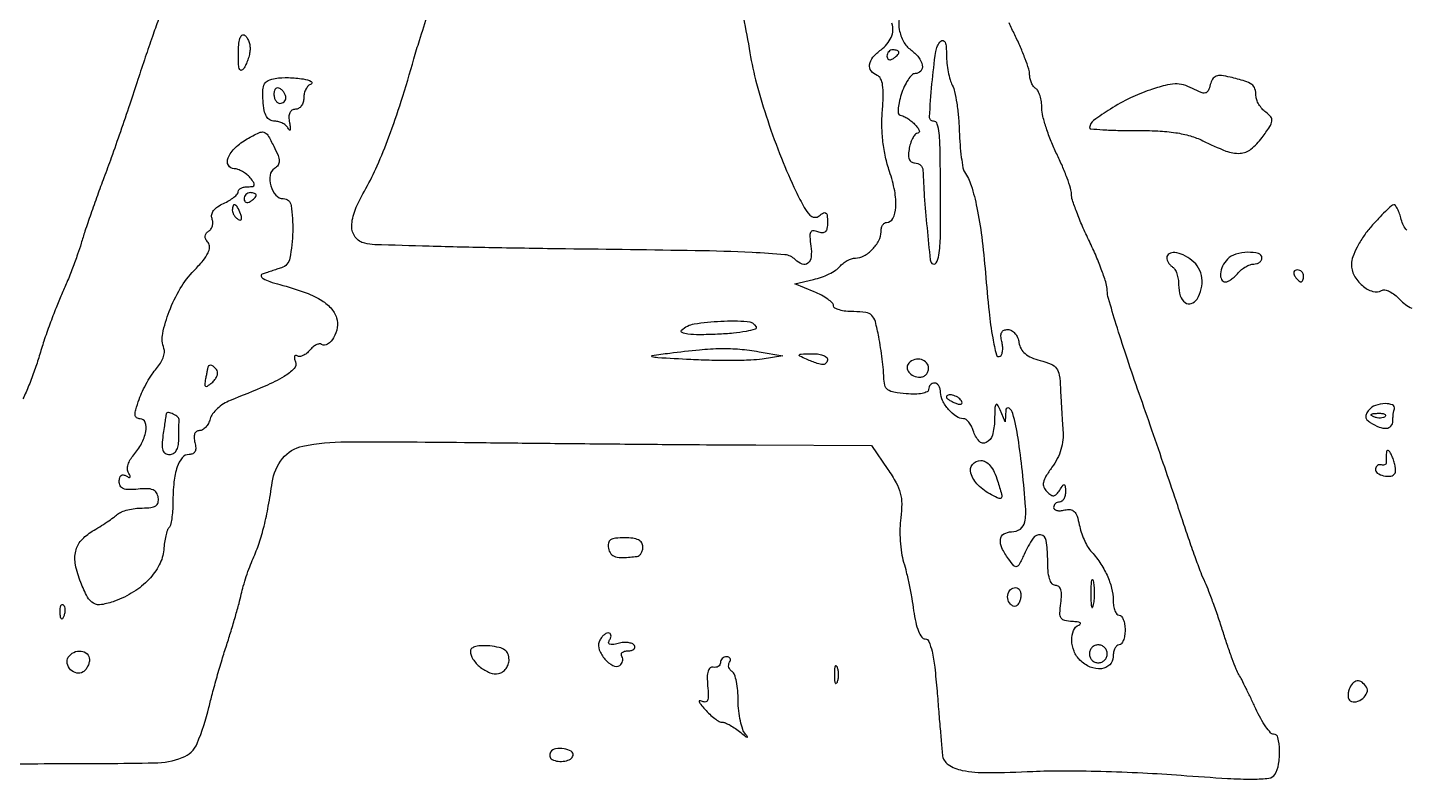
# Model space of a CAD drawing. Extents: x 0 to 5034, y 0 to 2560.
# Drawn here: x 4024.6 to 4256.1, y 1353.4 to 1479.7 of the extents above; entities that cross this region are included whole.
import ezdxf

# ---------------------------------------------------------------- set-up
doc = ezdxf.new("R2010")
doc.units = 0

msp = doc.modelspace()

# ---------------------------------------------------------------- linework, layer by layer
for points in [[(4144.872749, 1481.412616, -0.009346), (4145.960384, 1475.5, 0.025492), (4147.086404, 1470.323758, 0.013979), (4148.961767, 1464.110293, 0.013775), (4151.260456, 1457.786184, 0.018779), (4153.699106, 1452.232182, 0.010946), (4155.091159, 1449.513183, 0.066455), (4156.018189, 1448.235802, 0.181802), (4156.811657, 1447.851906, 0.198463), (4157.626068, 1448.104627, -0.042372), (4158.332477, 1448.596282, -0.307594), (4158.723797, 1448.567476, -0.205959), (4158.950148, 1448.147432, -0.022009), (4159, 1447.015456, -0.038532), (4158.919868, 1445.977196, -0.159625), (4158.638368, 1445.42389, -0.215791), (4158.144434, 1445.238805, -0.075107), (4157.384608, 1445.405906, 0.081143), (4156.58957, 1445.570777, 0.297737), (4156.168626, 1445.320613, 0.134478), (4156.031962, 1444.604102, 0.016714), (4156.211415, 1443.012895, -0.059846), (4156.259113, 1441.191276, -0.19413), (4155.714771, 1440.137629, -0.278005), (4154.764432, 1439.976325, -0.102787), (4153.581073, 1440.75, 0.174448), (4151.859949, 1441.557062, 0.011643), (4146.337027, 1441.943, 0.007697), (4136.785398, 1442.240021, 0.000858), (4115, 1442.544543, -0.001557), (4102.765676, 1442.732674, -0.002338), (4092.092188, 1442.979982, -0.000941), (4082.943034, 1443.252021, -0.052464), (4081.25, 1443.484461, -0.171667), (4079.661307, 1444.528256, -0.168961), (4079.069421, 1446.346406, -0.093734), (4079.639569, 1449.061846, -0.031395), (4081.435015, 1452.71646, 0.026815), (4083.34088, 1456.507759, 0.014222), (4085.310096, 1461.384977, 0.011995), (4087.360411, 1467.345355, 0.007233), (4089.517725, 1474.5, -0.007207), (4090.444563, 1477.574403, -0.002308), (4091.908429, 1482.115625, -0.002302)], [(4021.082705, 1355.997347, -0.002607), (4029.492219, 1356.043464, 0.003838), (4045.912094, 1356.173947, 0.084827), (4050.596896, 1357.050043, 0.207894), (4053.101243, 1359.449787, 0.041063), (4055.070666, 1365.5, -0.007183), (4055.653048, 1367.809853, -0.003843), (4056.43527, 1370.646875, -0.003825), (4057.278178, 1373.530643, -0.005966), (4058.052752, 1376, 0.004695), (4058.788766, 1378.325709, 0.004133), (4059.513792, 1380.765625, 0.004155), (4060.1313, 1382.977324, 0.012492), (4060.502271, 1384.5, -0.016863), (4060.847558, 1385.865258, -0.009465), (4061.353902, 1387.5, -0.009436), (4061.928407, 1389.133615, -0.015183), (4062.485926, 1390.5, 0.023647), (4063.499729, 1393.110074, 0.019473), (4064.337669, 1395.978065, 0.016776), (4065.051725, 1399.299378, 0.009954), (4065.690228, 1403.298819, -0.136191), (4067.43871, 1407.331441, -0.175238), (4070.870883, 1409.407534, -0.049038), (4078.129916, 1410.12896, -0.003182), (4099.337815, 1410.016459, 0.000398), (4111.543309, 1409.883738, 0.000301), (4124.941271, 1409.756773, 0.000304), (4137.522228, 1409.652777, 0.000707), (4146.951619, 1409.593911), (4166.403239, 1409.5), (4169.136569, 1405.5, -0.023435), (4170.52852, 1403.242814, -0.060987), (4171.242176, 1401.476123, -0.066598), (4171.474923, 1399.683104, -0.032393), (4171.316154, 1397.374968, 0.02938), (4171.179515, 1395.54919, 0.020106), (4171.229937, 1393.470267, 0.020315), (4171.44154, 1391.46399, 0.038175), (4171.800248, 1389.874968, -0.016194), (4172.243915, 1388.246246, -0.007415), (4172.721877, 1386.096084, -0.007334), (4173.158698, 1383.815365, -0.010044), (4173.480317, 1381.75, 0.021263), (4173.829134, 1379.798899, 0.041761), (4174.299181, 1378.294848, 0.055579), (4174.83982, 1377.299118, 0.245335), (4175.412741, 1377, -0.306415), (4176.047437, 1376.570736, -0.039275), (4176.564227, 1374.917448, -0.027497), (4177.016254, 1372.275725, -0.008455), (4177.410334, 1368.25, 0.000344), (4177.695195, 1364.756386, 0.000423), (4177.966079, 1361.495942, 0.000349), (4178.197991, 1358.755877, 0.003077), (4178.308866, 1357.544697, 0.221728), (4179.291884, 1355.881622, 0.105029), (4181.64665, 1354.910185, 0.047604), (4185.930442, 1354.537232, 0.009858), (4193.5, 1354.749305, -0.013035), (4198.376262, 1354.854921, -0.005452), (4204.948146, 1354.75425, -0.00539), (4211.981691, 1354.493882, -0.006965), (4218.429858, 1354.095456, 0.003422), (4226.217007, 1353.558879, 0.01766), (4230.535088, 1353.443827, 0.027166), (4233.175894, 1353.610408, 0.2257), (4234.164546, 1354.232, 0.102412), (4234.805979, 1355.928658, 0.046756), (4234.957933, 1358.303777, 0.046976), (4234.696357, 1360.412084, 0.351902), (4233.964463, 1361, -0.217486), (4233.453072, 1361.233484, -0.025384), (4232.659758, 1362.248437, -0.026755), (4231.800164, 1363.622005, -0.018792), (4230.977073, 1365.25, 0.003544), (4230.164331, 1366.98711, 0.003671), (4229.336383, 1368.692188, 0.003541), (4228.598415, 1370.157775, 0.015807), (4228.132644, 1371, -0.038526), (4227.686684, 1371.900662, -0.006669), (4226.999697, 1373.675, -0.007218), (4226.24968, 1375.784321, -0.006404), (4225.529208, 1378, 0.006209), (4224.773977, 1380.325656, 0.005254), (4223.919311, 1382.765625, 0.005302), (4223.093235, 1384.97343, 0.014741), (4222.451192, 1386.5, -0.015808), (4221.767709, 1388.134856, -0.004048), (4220.767715, 1390.821875, -0.004119), (4219.676036, 1393.908594, -0.004172), (4218.640041, 1397, 0.002775), (4217.361297, 1400.851448, 0.00089), (4215.420668, 1406.55625, 0.000888), (4213.237976, 1412.898563, 0.000993), (4211.112469, 1419, -0.004057), (4209.164025, 1424.705465, -0.005636), (4207.51795, 1429.849506, -0.003584), (4206.217481, 1434.187515, -0.069391), (4206.014447, 1435.572787, 0.073107), (4205.834777, 1436.738501, 0.012704), (4205.122994, 1438.855928, 0.013567), (4204.149587, 1441.315652, 0.011785), (4203, 1443.838717, -0.009958), (4201.850651, 1446.337029, -0.012118), (4200.878564, 1448.722007, -0.010717), (4200.157038, 1450.752935, -0.078827), (4199.990857, 1451.76593, 0.073344), (4199.84293, 1452.733575, 0.013317), (4199.261897, 1454.459367, 0.014085), (4198.464413, 1456.458576, 0.012359), (4197.522129, 1458.5, -0.018437), (4196.57835, 1460.611735, -0.017555), (4195.775861, 1462.821726, -0.017812), (4195.205695, 1464.82271, -0.05765), (4195.031272, 1466.190983, 0.03396), (4194.945583, 1467.266378, 0.038696), (4194.715436, 1468.273037, 0.042249), (4194.387195, 1469.079441, 0.137408), (4194, 1469.5, -0.098716), (4193.614528, 1469.85937, -0.050941), (4193.284564, 1470.433213, -0.047845), (4193.054817, 1471.116346, -0.052629), (4192.968728, 1471.809017, 0.071967), (4192.813533, 1472.757557, 0.012629), (4192.224139, 1474.472024, 0.013464), (4191.421794, 1476.461733, 0.011733), (4190.477871, 1478.5, -0.012061), (4189.535571, 1480.538267, -0.013863)], [(4046.60496, 1481.10001, 0.002929), (4045.569733, 1478.219452, 0.003756), (4044.380164, 1474.764996, 0.002942), (4043.139817, 1471, -0.003035), (4041.77221, 1466.851305, -0.002182), (4040.196655, 1462.234375, -0.002203), (4038.658787, 1457.853951, -0.004758), (4037.428581, 1454.5, 0.003601), (4036.330194, 1451.526729, 0.003086), (4035.215768, 1448.38125, 0.003109), (4034.238749, 1445.511117, 0.008894), (4033.607594, 1443.5, -0.012897), (4033.006071, 1441.635673, -0.006447), (4032.154398, 1439.308218, -0.006395), (4031.210347, 1436.920206, -0.00938), (4030.314192, 1434.847125, 0.012589), (4029.385749, 1432.660932, 0.006643), (4028.338375, 1429.904628, 0.006605), (4027.340461, 1427.053153, 0.010131), (4026.559136, 1424.555426, -0.014304), (4025.788273, 1422.161435, -0.011473), (4024.82678, 1419.630568, -0.01164), (4023.828964, 1417.330318, -0.028752)], [(4171.064306, 1481.21512, 0.090701), (4171.07309, 1479.38352, 0.077407), (4171.77812, 1477.391753, 0.113371), (4173, 1476, -0.068291), (4174.317657, 1474.745387, -0.122981), (4174.934262, 1473.396636, -0.227377), (4174.672838, 1472.425983, -0.218522), (4173.74469, 1472, 0.200177), (4173.187858, 1471.767764, 0.047306), (4172.53633, 1470.971875, 0.041438), (4171.905307, 1469.840092, 0.030623), (4171.393898, 1468.5, 0.021061), (4171.023681, 1467.115116, 0.042435), (4170.872462, 1465.995766, 0.062563), (4170.929806, 1465.23768, 0.356646), (4171.220637, 1465, -0.107798), (4171.675634, 1464.900752, -0.031244), (4172.31258, 1464.559375, -0.029843), (4173.000844, 1464.074087, -0.027906), (4173.642857, 1463.5, -0.030199), (4174.154049, 1462.923025, -0.079177), (4174.421745, 1462.440625, -0.200587), (4174.407446, 1462.138735, -0.289599), (4174.188006, 1462, 0.207467), (4173.78775, 1461.826451, 0.058098), (4173.373257, 1461.265625, 0.048174), (4173.00821, 1460.457176, 0.034758), (4172.755249, 1459.5, 0.034745), (4172.622182, 1458.391041, 0.097718), (4172.734464, 1457.621346, 0.160129), (4173.082006, 1457.170978, 0.150112), (4173.638672, 1457, -0.09), (4174.161614, 1456.905102, -0.09244), (4174.612391, 1456.632812, -0.096145), (4174.921768, 1456.226988, -0.10696), (4175.041809, 1455.75, 0.010071), (4175.275299, 1451.396044, 0.005639), (4175.725466, 1446.112341, 0.001411), (4176.260877, 1440.726867, 0.172554), (4176.551672, 1440.114995, 0.480687), (4177.25203, 1440.192883, 0.106896), (4177.733307, 1441.50767, 0.030455), (4177.977644, 1444.673526, 0.00542), (4178.009105, 1450.615289, 0.001625), (4177.937098, 1458.802026, 0.01924), (4177.776656, 1461.975041, 0.056547), (4177.457575, 1463.533349, 0.324703), (4176.814755, 1464, -0.431413), (4176.142344, 1464.712847, -0.008492), (4176.561132, 1470.260354, -0.011693), (4177.193214, 1475.698249, -0.161615), (4178.060162, 1477.45, -0.267069), (4178.439635, 1477.55454, -0.237343), (4178.750778, 1477.282089, -0.075975), (4178.945227, 1476.465889, -0.020557), (4179, 1475.134259, 0.025962), (4179.071945, 1473.749599, 0.021545), (4179.287964, 1472.289762, 0.022081), (4179.603387, 1470.967355, 0.053324), (4179.980304, 1470.036802, -0.070033), (4180.372219, 1468.968324, -0.015061), (4180.729254, 1467.023969, -0.015447), (4181.007539, 1464.727476, -0.014196), (4181.153322, 1462.352543, 0.010338), (4181.277471, 1460.038166, 0.013429), (4181.491848, 1457.925435, 0.0111), (4181.755177, 1456.185203, 0.108167), (4182.035131, 1455.5, -0.076023), (4183.154949, 1453.19133, -0.024092), (4184.110871, 1449.473812, -0.01996), (4184.915705, 1444.5982, -0.010556), (4185.54341, 1438.5, 0.005594), (4186.151869, 1431.951327, 0.017673), (4186.763147, 1427.587621, 0.020016), (4187.379352, 1424.759675, 0.504762), (4188.010624, 1424.506566, 0.168391), (4188.281152, 1424.838672, 0.059717), (4188.423207, 1425.443668, 0.050949), (4188.430405, 1426.199471, 0.040896), (4188.289489, 1427.000996, -0.047916), (4188.144964, 1427.896447, -0.135264), (4188.272602, 1428.511445, -0.178779), (4188.66466, 1428.871912, -0.097715), (4189.313818, 1429, -0.132557), (4189.928819, 1428.834038, -0.084699), (4190.500311, 1428.356425, -0.074374), (4190.942556, 1427.646589, -0.066063), (4191.180449, 1426.809107, 0.089218), (4191.525309, 1425.778131, 0.091866), (4192.205396, 1424.943944, 0.074666), (4193.266313, 1424.286846, 0.038324), (4194.75, 1423.780515, -0.034264), (4196.565528, 1423.177327, -0.136289), (4197.484144, 1422.464125, -0.124471), (4197.948273, 1421.341536, -0.026538), (4198.142405, 1419.221408, 0.003152), (4198.216936, 1417.54961, 0.001975), (4198.324203, 1415.594364, 0.001982), (4198.445076, 1413.669666, 0.003615), (4198.561319, 1412.099832, -0.045327), (4198.545703, 1410.447336, -0.046362), (4198.23161, 1408.837598, -0.045783), (4197.621194, 1407.295266, -0.042094), (4196.725779, 1405.842967, 0.020507), (4195.700265, 1404.329831, 0.086063), (4195.291349, 1403.314653, 0.145829), (4195.354487, 1402.51097, 0.104726), (4195.848506, 1401.751494, 0.0454), (4196.516831, 1401.194645, 0.182312), (4197.024216, 1401.068725, 0.180172), (4197.492208, 1401.308763, 0.044174), (4198.026328, 1402.008359, -0.011499), (4198.570626, 1402.826986, -0.316019), (4198.800714, 1402.910676, -0.323507), (4198.953209, 1402.722757, -0.0118), (4198.984687, 1401.75, -0.055234), (4198.916433, 1401.080555, -0.075283), (4198.701752, 1400.514062, -0.095191), (4198.380315, 1400.134243, -0.17131), (4198, 1400, 0.089443), (4197.618207, 1399.931152, 0.095162), (4197.29375, 1399.733751, 0.099841), (4197.076675, 1399.439407, 0.10954), (4197, 1399.09362, 0.228494), (4197.147628, 1398.78744, 0.112961), (4197.546095, 1398.596295, 0.075427), (4198.146884, 1398.55312, 0.044267), (4198.859046, 1398.673391, -0.089964), (4199.785761, 1398.744267, -0.173405), (4200.448634, 1398.426913, -0.116142), (4200.929802, 1397.641478, -0.030259), (4201.309939, 1396.200307, 0.0287), (4201.631927, 1394.963982, 0.024092), (4202.109543, 1393.696393, 0.024778), (4202.660379, 1392.579162, 0.05936), (4203.200893, 1391.831867, -0.038436), (4204.763676, 1389.850897, -0.040691), (4205.97162, 1387.690179, -0.043458), (4206.743068, 1385.520135, -0.063762), (4207, 1383.513569, 0.037919), (4207.073104, 1382.551005, 0.056821), (4207.29375, 1381.738361, 0.074638), (4207.617031, 1381.183616, 0.227337), (4208, 1381, -0.226478), (4208.382936, 1380.817169, -0.074992), (4208.70625, 1380.265625, -0.057076), (4208.926884, 1379.457356, -0.038131), (4209, 1378.5, -0.038131), (4208.926884, 1377.542644, -0.057076), (4208.70625, 1376.734375, -0.074992), (4208.382936, 1376.182831, -0.226478), (4208, 1376, 0.191087), (4207.618118, 1375.848523, 0.088204), (4207.29375, 1375.4125, 0.068025), (4207.073693, 1374.765418, 0.048028), (4207, 1374, -0.202159), (4206.435516, 1372.66092, -0.169266), (4205.028358, 1372.002648, -0.124678), (4203.146548, 1372.279109, -0.098177), (4201.428571, 1373.428571, -0.10116), (4200.433187, 1374.935445, -0.088208), (4200.045657, 1376.788391, -0.103378), (4200.335871, 1378.422043, -0.204124), (4201.25, 1379.337719, 0.154924), (4201.486933, 1379.53364, 0.440795), (4201.438535, 1379.717133, 0.092549), (4200.975469, 1379.859357, 0.02001), (4200.136501, 1379.921053, -0.046831), (4198.872125, 1380.082478, -0.200599), (4198.26509, 1380.512666, -0.152746), (4198.051283, 1381.332262, -0.024445), (4198.213308, 1383, 0.02709), (4198.33738, 1384.351274, 0.081358), (4198.22226, 1385.267697, 0.14566), (4197.877821, 1385.797332, 0.178073), (4197.326807, 1386, -0.23044), (4196.740933, 1386.28516, -0.094335), (4196.324229, 1387.091987, -0.053776), (4196.074196, 1388.456897, -0.018435), (4196, 1390.468615, 0.039798), (4195.756281, 1393.525729, 0.316884), (4194.820995, 1394.484776, 0.302615), (4193.557178, 1393.945199, 0.03803), (4192.047533, 1391.204979, -0.010615), (4191.233664, 1389.514776, -0.208496), (4190.798182, 1389.155572, -0.292898), (4190.327757, 1389.296594, -0.019581), (4189.412083, 1390.45112, -0.047534), (4188.318084, 1392.291283, -0.138845), (4188.077115, 1393.734394, -0.23176), (4188.655304, 1394.644539, -0.138212), (4189.916667, 1395, 0.152588), (4191.407514, 1395.465816, 0.199134), (4192.173379, 1396.655451, 0.064431), (4192.300452, 1399.185627, 0.006641), (4191.751565, 1405.148947, 0.012145), (4191.027751, 1410.713226, 0.026705), (4190.146084, 1414.910617, 0.193601), (4189.505211, 1415.766169, 0.562473), (4188.993101, 1415.5), (4188.859429, 1413.5), (4188, 1415.5, 0.034928), (4187.555901, 1416.362095, 0.581805), (4187.297752, 1416.354714, 0.111763), (4187.132062, 1415.745963, 0.0061), (4187.070285, 1413.75, -0.062919), (4186.705653, 1411.242647, -0.214442), (4185.676976, 1410.002777, -0.341556), (4184.476189, 1410.249344, -0.101011), (4183.5, 1412, 0.042743), (4183.18295, 1412.765283, 0.052113), (4182.756753, 1413.4125, 0.060826), (4182.291715, 1413.857009, 0.161721), (4181.861184, 1414, -0.154105), (4180.659665, 1414.379329, -0.060606), (4179.354549, 1415.553596, -0.059765), (4178.336215, 1417.049553, -0.120144), (4178, 1418.428571, 0.061768), (4177.925485, 1419.02945, 0.080164), (4177.70625, 1419.538393, 0.09778), (4177.381386, 1419.879052, 0.154765), (4177, 1420, 0.10519), (4176.618445, 1419.91883, 0.099191), (4176.29375, 1419.688518, 0.096383), (4176.076118, 1419.344407, 0.093209), (4176, 1418.939635, -0.287917), (4175.747962, 1418.538225, -0.063099), (4174.939045, 1418.267078, -0.045629), (4173.740147, 1418.139273, -0.024401), (4172.25, 1418.189635, -0.021215), (4170.177578, 1418.450046, -0.118134), (4169.153742, 1418.886062, -0.172279), (4168.639269, 1419.651449, -0.058501), (4168.457847, 1421, 0.019546), (4168.387831, 1422.250177, 0.007117), (4168.194326, 1424.014062, 0.007044), (4167.92771, 1425.939578, 0.008353), (4167.619949, 1427.75, 0.017213), (4167.047028, 1430.317897, 0.132385), (4166.442712, 1431.380305, 0.167323), (4165.451137, 1431.870108, 0.031819), (4163.412102, 1432, -0.027653), (4162.104711, 1432.072363, -0.04346), (4161.002305, 1432.292908, -0.053806), (4160.228173, 1432.612771, -0.274462), (4160, 1432.997132, 0.203718), (4159.80049, 1433.466482, 0.035458), (4159.045313, 1434.097464, 0.033531), (4157.994614, 1434.753448, 0.024452), (4156.75, 1435.342716), (4153.5, 1436.691168), (4156.680902, 1437.409863, 0.030843), (4157.986076, 1437.790654, 0.028075), (4159.27743, 1438.339184, 0.02918), (4160.375876, 1438.962516, 0.07604), (4161.053347, 1439.564279, -0.052478), (4161.616282, 1440.113658, -0.04261), (4162.320513, 1440.578257, -0.0442), (4163.052297, 1440.896026, -0.080505), (4163.693873, 1441, 0.128109), (4165.130093, 1441.374125, 0.072566), (4166.565305, 1442.47549, 0.072084), (4167.635766, 1443.951514, 0.121478), (4168, 1445.428571, -0.057421), (4168.069253, 1446.029613, -0.076695), (4168.273955, 1446.538393, -0.09564), (4168.576849, 1446.879376, -0.164917), (4168.932612, 1447, 0.288353), (4169.998988, 1447.670757, 0.098034), (4170.476842, 1449.523589, 0.061939), (4170.291605, 1452.294205, 0.034218), (4169.42179, 1455.578615, -0.028152), (4168.754648, 1457.979741, -0.024709), (4168.326266, 1460.547424, -0.024363), (4168.148837, 1463.184144, -0.025309), (4168.232662, 1465.792057, 0.013597), (4168.376084, 1468.371399, 0.044611), (4168.272475, 1470.073182, 0.075855), (4167.937055, 1471.152181, 0.190137), (4167.339968, 1471.699784, -0.140516), (4166.344812, 1472.449439, -0.202262), (4166.078761, 1473.505289, -0.138991), (4166.648736, 1474.752985, -0.060461), (4168, 1476, 0.131859), (4169.706486, 1478.092786, 0.187668), (4169.827135, 1480.463709, 0.16922)], [(4256.368366, 1445.670696, -0.079112), (4255.796178, 1446.464288, -0.055279), (4255.410644, 1447.5, 0.023066), (4255.123621, 1448.454763, 0.034614), (4254.779033, 1449.253371, 0.037448), (4254.42851, 1449.82328, 0.25786), (4254.141592, 1449.958284, 0.169843), (4253.761208, 1449.796831, 0.008184), (4252.742307, 1448.839514, 0.012583), (4251.559709, 1447.632108, 0.008667), (4250.279028, 1446.208284, 0.029576), (4249.044183, 1444.604169, 0.028827), (4247.99569, 1442.852157, 0.030093), (4247.258765, 1441.208485, 0.087658), (4247.029028, 1439.990547, 0.127974), (4247.499556, 1438.092452, 0.089795), (4248.884951, 1436.367538, 0.10176), (4250.624779, 1435.38933, 0.219147), (4252.117267, 1435.572475, -0.194393), (4252.657684, 1435.665006, -0.062234), (4253.441043, 1435.389025, -0.051377), (4254.321266, 1434.830155, -0.03812), (4255.169053, 1434.048918, 0.097634), (4257.198732, 1432.581074, 0.148109)]]:
    msp.add_lwpolyline(points, format="xyb")
for points in [[(4061.984687, 1476.190983, -0.045482), (4061.908819, 1475.434499, -0.02712), (4061.689119, 1474.556101, -0.026997), (4061.372512, 1473.697541, -0.041639), (4061, 1473, -0.115435), (4060.557873, 1472.573671, -0.454106), (4060.242073, 1472.676633, -0.089658), (4060.06075, 1473.471563, -0.010352), (4060.015313, 1475.309017, -0.021008), (4060.073097, 1476.829331, -0.054884), (4060.278955, 1477.901713, -0.11662), (4060.600799, 1478.449123, -0.353927), (4061, 1478.5, -0.101161), (4061.382022, 1478.140373, -0.052761), (4061.701752, 1477.566787, -0.049393), (4061.916365, 1476.883651, -0.053738)], [(4169, 1474.940983, 0.108972), (4169.078288, 1474.586039, 0.182303), (4169.29375, 1474.3746, 0.161196), (4169.6179, 1474.343488, 0.082592), (4170, 1474.5, 0.029505), (4170.382774, 1474.768994, 0.035638), (4170.70625, 1475.066025, 0.038439), (4170.934461, 1475.34829, 0.151918), (4171, 1475.559017, 0.210953), (4170.92554, 1475.727648, 0.081139), (4170.70625, 1475.870461, 0.061769), (4170.382849, 1475.967655, 0.042167), (4170, 1476, 0.105053), (4169.618444, 1475.918938, 0.099167), (4169.29375, 1475.688914, 0.09642), (4169.076123, 1475.345238, 0.093332)], [(4072.25, 1470.251189, 0.120987), (4071.771867, 1469.949149, 0.068855), (4071.367188, 1469.393058, 0.06229), (4071.093193, 1468.680678, 0.060764), (4071, 1467.916667, -0.071711), (4070.894407, 1467.184216, -0.086886), (4070.586876, 1466.563021, -0.100381), (4070.12993, 1466.147731, -0.135211), (4069.59362, 1466, 0.134984), (4069.024786, 1465.843583, 0.156254), (4068.653944, 1465.424247, 0.106399), (4068.510319, 1464.723289, 0.043416), (4068.604708, 1463.75, -0.012417), (4068.733546, 1462.944593, -0.077386), (4068.724934, 1462.528125, -0.603897), (4068.611477, 1462.491895, -0.087584), (4068.427755, 1462.75, 0.097019), (4068.073669, 1463.228245, 0.060936), (4067.504962, 1463.632812, 0.05802), (4066.820087, 1463.90691, 0.066292), (4066.121054, 1464, -0.129391), (4065.322131, 1464.210267, -0.135902), (4064.747719, 1464.784052, -0.084879), (4064.376083, 1465.813503, -0.027469), (4064.177978, 1467.426988, -0.023688), (4064.141047, 1469.284607, -0.117985), (4064.409687, 1470.284891, -0.169513), (4065.045789, 1470.863039, -0.063271), (4066.223592, 1471.19599, -0.044654), (4068.443318, 1471.329061, -0.031545), (4070.932141, 1471.098334, -0.073458), (4072.27704, 1470.679117, -0.673244)], [(4223.327779, 1470.145427, -0.045838), (4222.954054, 1469.113246, -0.23535), (4222.49063, 1468.746468, -0.154688), (4221.779093, 1468.817662, -0.01798), (4220.314414, 1469.511905, 0.050617), (4218.800459, 1470.112092, 0.078495), (4217.407752, 1470.279477, 0.056564), (4215.727337, 1470.025397, 0.015407), (4213.153456, 1469.246421, 0.032747), (4209.895812, 1467.906717, 0.025517), (4206.547469, 1466.048449, 0.019917), (4203.726064, 1464.12851, 0.21146), (4203.055329, 1462.947959, 0.418609), (4203.23837, 1462.727531, 0.005005), (4205.292815, 1462.573367, 0.011225), (4207.782151, 1462.467658, 0.006676), (4210.75, 1462.447959, -0.013483), (4214.513505, 1462.37174, -0.025897), (4217.516148, 1462.073513, -0.03199), (4219.973706, 1461.537519, -0.045935), (4222.049524, 1460.73119, 0.021755), (4225.953762, 1458.993276, 0.106947), (4228.320308, 1458.605987, 0.157272), (4230.154693, 1459.302444, 0.064919), (4232.018384, 1461.238736, 0.012411), (4233.320473, 1463.094545, 0.110794), (4233.675184, 1464.019172, 0.211007), (4233.478589, 1464.728722, 0.06339), (4232.645844, 1465.517015, -0.055422), (4232.01616, 1466.094406, -0.046054), (4231.483467, 1466.831308, -0.047998), (4231.119701, 1467.608118, -0.085716), (4231, 1468.301226, 0.079139), (4230.815852, 1469.457386, 0.159799), (4230.276274, 1470.19307, 0.084388), (4229.144469, 1470.743545, 0.012339), (4226.666822, 1471.40167, 0.028161), (4225.179372, 1471.670259, 0.121134), (4224.292749, 1471.564471, 0.170072), (4223.721811, 1471.086723, 0.070449)], [(4066, 1468.559017, 0.062283), (4066.074545, 1467.962904, 0.080552), (4066.29375, 1467.457961, 0.097988), (4066.618621, 1467.120018, 0.153634), (4067, 1467, 0.092995), (4067.381732, 1467.071618, 0.096318), (4067.70625, 1467.276414, 0.099231), (4067.923444, 1467.581949, 0.105429), (4068, 1467.940983, 0.089642), (4067.926698, 1468.346558, 0.053229), (4067.70625, 1468.7871, 0.051032), (4067.382515, 1469.193797, 0.06081), (4067, 1469.5, 0.139169), (4066.620352, 1469.607943, 0.191142), (4066.29375, 1469.478525, 0.138808), (4066.073267, 1469.110654, 0.066118)], [(4066.103304, 1456.063845, 0.220236), (4065.348345, 1454.92071, 0.108313), (4065.465228, 1453.143258, 0.107951), (4066.315746, 1451.57343, 0.218168), (4067.567388, 1451, -0.37436), (4068.899278, 1449.840254, -0.041336), (4069.141511, 1445.46708, -0.039822), (4068.659055, 1440.970783, -0.274672), (4067.25, 1439.372681, 0.001973), (4066.470797, 1439.117911, 0.001287), (4065.573437, 1438.818017, 0.001294), (4064.699868, 1438.52105, 0.002474), (4064, 1438.277234, 0.420558), (4063.852194, 1437.958671, 0.17287), (4064.194654, 1437.555491, 0.049552), (4065.295294, 1437.056998, 0.016117), (4067.005691, 1436.539102, -0.018192), (4071.05569, 1435.29442, -0.049185), (4073.782686, 1434.034383, -0.072515), (4075.536333, 1432.628112, -0.11115), (4076.514894, 1430.953074, -0.118841), (4076.630149, 1429.326946, -0.087292), (4076.025222, 1427.616613, -0.114731), (4075.022066, 1426.523612, -0.296602), (4074, 1426.5, 0.18337), (4073.613943, 1426.574592, 0.07308), (4073.093478, 1426.403416, 0.059196), (4072.526441, 1426.030368, 0.044508), (4072, 1425.5, -0.050489), (4071.465928, 1424.974636, -0.064316), (4070.876603, 1424.615075, -0.078234), (4070.324207, 1424.466218, -0.16668), (4069.898148, 1424.562948, 0.155264), (4069.619797, 1424.632692, 0.31423), (4069.451245, 1424.498748, 0.128984), (4069.438928, 1424.134943, 0.03594), (4069.605835, 1423.584795, -0.29107), (4069.369586, 1422.419823, -0.067145), (4067.724645, 1421.116239, -0.033116), (4064.501273, 1419.479511, -0.006959), (4058.650081, 1417.076271, 0.048246), (4057.521515, 1416.499842, 0.04393), (4056.485542, 1415.701707, 0.046689), (4055.686251, 1414.814364, 0.096334), (4055.28345, 1413.975913, -0.057496), (4054.989826, 1413.220325, -0.063866), (4054.539658, 1412.580424, -0.072877), (4054.008662, 1412.146909, -0.135617), (4053.476988, 1412, 0.146579), (4052.986469, 1411.853043, 0.156904), (4052.673325, 1411.463706, 0.107536), (4052.576709, 1410.832294, 0.04838), (4052.710251, 1410, -0.047841), (4052.853378, 1409.114052, -0.130473), (4052.731389, 1408.496165, -0.176434), (4052.35305, 1408.131407, -0.104844), (4051.733263, 1408, 0.226158), (4050.593882, 1407.456859, 0.089382), (4049.735973, 1405.897011, 0.05629), (4049.192601, 1403.373537, 0.023959), (4049.013655, 1399.916667, -0.016586), (4048.961142, 1398.497267, -0.021153), (4048.814214, 1397.19614, -0.019662), (4048.606558, 1396.139585, -0.138886), (4048.353882, 1395.687215, 0.117401), (4048.088612, 1395.256162, 0.020669), (4047.827075, 1394.334871, 0.021399), (4047.607065, 1393.206, 0.017798), (4047.46781, 1391.990805, -0.100856), (4046.736645, 1389.443651, -0.070413), (4044.992034, 1387.005896, -0.062843), (4042.412257, 1384.904666, -0.052151), (4039.227514, 1383.351337, -0.043109), (4037.040715, 1382.761582, -0.172139), (4035.69223, 1382.984294, -0.145925), (4034.654599, 1384.040823, -0.028271), (4033.52664, 1386.5, -0.043809), (4032.654876, 1389.465062, -0.105391), (4032.681323, 1391.741765, -0.126296), (4033.608045, 1393.55318, -0.078278), (4035.460725, 1395.083551, 0.007425), (4036.712895, 1395.849585, 0.007079), (4037.962002, 1396.664455, 0.007043), (4039.044889, 1397.415322, 0.024911), (4039.707794, 1397.940703, -0.086136), (4040.37531, 1398.348257, -0.031771), (4041.428454, 1398.688832, -0.030352), (4042.649887, 1398.921923, -0.031981), (4043.86931, 1399, 0.028377), (4045.312318, 1399.081963, 0.116072), (4046.132489, 1399.37633, 0.187742), (4046.52107, 1399.916128, 0.100037), (4046.565606, 1400.75, 0.105283), (4046.263393, 1401.563124, 0.153584), (4045.683173, 1402.052202, 0.097672), (4044.711778, 1402.249979, 0.027237), (4043.15409, 1402.174634, -0.024632), (4041.60538, 1402.091636, -0.099748), (4040.68269, 1402.273447, -0.17616), (4040.18428, 1402.730491, -0.12056), (4040, 1403.48365, -0.062577), (4040.077606, 1404.101303, -0.16331), (4040.317454, 1404.472432, -0.206652), (4040.688487, 1404.573411, -0.103297), (4041.154508, 1404.404508, 0.028948), (4041.624138, 1404.150569, 0.346796), (4041.811802, 1404.194474, 0.29024), (4041.834747, 1404.405352, 0.024254), (4041.556547, 1404.908505, -0.139632), (4041.386229, 1405.509614, -0.070449), (4041.498668, 1406.295923, -0.060922), (4041.861265, 1407.143152, -0.052417), (4042.43308, 1407.926055, 0.063426), (4043.751534, 1409.816973, 0.076051), (4044.454705, 1411.867272, 0.121727), (4044.357396, 1413.393248, 0.327192), (4043.529447, 1414, -0.146897), (4042.927755, 1414.180671, -0.236306), (4042.665739, 1414.634826, -0.087927), (4042.769632, 1415.524765, -0.013017), (4043.336864, 1417.25, -0.024503), (4043.911815, 1418.638123, -0.017836), (4044.679596, 1420.122499, -0.018096), (4045.511087, 1421.481129, -0.037304), (4046.274528, 1422.464889, 0.04624), (4046.913795, 1423.319701, 0.048991), (4047.370857, 1424.26155, 0.054334), (4047.592627, 1425.147273, 0.126465), (4047.51482, 1425.821977, -0.142743), (4047.307384, 1428.320403, -0.04193), (4048.398816, 1432.05204, -0.041619), (4050.261226, 1435.892377, -0.059095), (4052.564266, 1438.904423, 0.017886), (4054.095863, 1440.598496, 0.058659), (4054.924083, 1441.856802, 0.105124), (4055.177277, 1442.82629, 0.186804), (4054.918635, 1443.598039, -0.054795), (4054.530429, 1444.186395, -0.132383), (4054.422402, 1444.691917, -0.156181), (4054.588296, 1445.129244, -0.086413), (4055.019615, 1445.512123, 0.107555), (4055.404615, 1445.88385, 0.081854), (4055.647197, 1446.419409, 0.077461), (4055.713376, 1447.033537, 0.079955), (4055.587885, 1447.631571, -0.148213), (4055.539701, 1448.298493, -0.106503), (4055.855948, 1448.980185, -0.079554), (4056.5305, 1449.628351, -0.044818), (4057.519712, 1450.190935, 0.026139), (4058.469422, 1450.685113, 0.034782), (4059.271415, 1451.235663, 0.037302), (4059.843993, 1451.764492, 0.189866), (4060, 1452.160515, -0.185747), (4060.123316, 1452.481009, -0.089915), (4060.476593, 1452.753401, -0.069757), (4061.001589, 1452.938048, -0.049769), (4061.622445, 1453, 0.035496), (4062.434686, 1453.057736, 0.304492), (4062.691858, 1453.28931, 0.217533), (4062.618371, 1453.689039, 0.020633), (4062, 1454.5, 0.05051), (4061.416483, 1455.073957, 0.042135), (4060.694601, 1455.559375, 0.043942), (4059.950239, 1455.89173, 0.083219), (4059.304231, 1456, -0.280678), (4058.333395, 1456.591591, -0.225539), (4058.292784, 1457.837198, -0.100541), (4059.497274, 1459.555172, -0.060967), (4061.5, 1461.037384, -0.015179), (4063.467778, 1462.074352, -0.182934), (4064.305635, 1462.152305, -0.194681), (4064.958217, 1461.652443, -0.017535), (4065.960316, 1459.807296, -0.017531), (4066.679975, 1458.227306, -0.088774), (4066.885982, 1457.285128, -0.162594), (4066.692455, 1456.622581, -0.103029)], [(4061, 1450.940983, 0.108972), (4061.078288, 1450.586039, 0.182303), (4061.29375, 1450.3746, 0.161196), (4061.6179, 1450.343488, 0.082592), (4062, 1450.5, 0.029505), (4062.382774, 1450.768994, 0.035638), (4062.70625, 1451.066025, 0.038439), (4062.934461, 1451.34829, 0.151918), (4063, 1451.559017, 0.210953), (4062.92554, 1451.727648, 0.081139), (4062.70625, 1451.870461, 0.061769), (4062.382849, 1451.967655, 0.042167), (4062, 1452, 0.105053), (4061.618444, 1451.918938, 0.099167), (4061.29375, 1451.688914, 0.09642), (4061.076123, 1451.345238, 0.093332)], [(4059, 1449.059017, 0.088797), (4059.072509, 1448.65395, 0.053277), (4059.290385, 1448.21498, 0.051183), (4059.610411, 1447.810572, 0.061454), (4059.988546, 1447.507079, 0.1144), (4060.325929, 1447.393111, 0.32948), (4060.525685, 1447.512472, 0.155351), (4060.556862, 1447.868281, 0.036408), (4060.381557, 1448.448062, 0.029964), (4059.894727, 1449.51997, 0.168622), (4059.441482, 1449.942608, 0.444011), (4059.117673, 1449.798253, 0.079093)], [(4216, 1441.059017, 0.089642), (4216.073302, 1440.653442, 0.053229), (4216.29375, 1440.2129, 0.051032), (4216.617485, 1439.806203, 0.06081), (4217, 1439.5, -0.128561), (4217.384387, 1439.096789, -0.04604), (4217.70625, 1438.363811, -0.041947), (4217.926129, 1437.457084, -0.038534), (4218, 1436.5, 0.075677), (4218.276154, 1434.685885, 0.154651), (4219.091292, 1433.517119, 0.25386), (4220.130256, 1433.351893, 0.16823), (4221.096491, 1434.121885, 0.084138), (4221.816867, 1435.841398, 0.089896), (4221.907112, 1437.661749, 0.094332), (4221.359053, 1439.327372, 0.104251), (4220.25, 1440.607954, 0.050172), (4218.756203, 1441.521846, 0.085973), (4217.355155, 1441.920571, 0.152994), (4216.396324, 1441.728304, 0.273871)], [(4226.2, 1440.8, 0.083068), (4225.392483, 1439.668022, 0.092572), (4225.036037, 1438.376416, 0.140427), (4225.228947, 1437.396501, 0.281444), (4225.877555, 1437, 0.117955), (4226.299442, 1437.100931, 0.036411), (4226.863015, 1437.440625, 0.034151), (4227.45889, 1437.925951, 0.031583), (4228, 1438.5, -0.048188), (4228.578122, 1439.073942, -0.041499), (4229.28386, 1439.559375, -0.04354), (4230.004766, 1439.892217, -0.086594), (4230.622445, 1440, 0.070908), (4231.148899, 1440.075037, 0.086403), (4231.595343, 1440.29375, 0.100269), (4231.893816, 1440.618661, 0.136626), (4232, 1441, 0.339437), (4231.410983, 1441.76767, 0.074218), (4229.644095, 1441.969428, 0.063714), (4227.604788, 1441.636714, 0.124745)], [(4237.5, 1438, 0.029505), (4237.768994, 1437.617226, 0.035638), (4238.066025, 1437.29375, 0.038439), (4238.34829, 1437.065539, 0.151918), (4238.559017, 1437, 0.210953), (4238.727648, 1437.07446, 0.081139), (4238.870461, 1437.29375, 0.061769), (4238.967655, 1437.617151, 0.042167), (4239, 1438, 0.105053), (4238.918938, 1438.381556, 0.099167), (4238.688914, 1438.70625, 0.09642), (4238.345238, 1438.923877, 0.093332), (4237.940983, 1439, 0.108972), (4237.586039, 1438.921712, 0.182303), (4237.3746, 1438.70625, 0.161196), (4237.343488, 1438.3821, 0.082592)], [(4147, 1429.434527, -0.475572), (4146.837642, 1429.046794, -0.024651), (4145.332688, 1428.683095, -0.023881), (4143.194538, 1428.381618, -0.01234), (4140.5, 1428.199074, -0.008732), (4137.486469, 1428.122216, -0.030177), (4135.537284, 1428.224255, -0.07484), (4134.572587, 1428.482993, -0.531798), (4134.5, 1428.877778, -0.155897), (4136.623067, 1429.945037, -0.028004), (4141.084639, 1430.39496, -0.024765), (4145.526672, 1430.372709, -0.262007)], [(4147.5, 1425.270273), (4151.5, 1424.562558), (4148.026001, 1424.031279, -0.028904), (4146.143805, 1423.8539, -0.007299), (4143.067977, 1423.787529, -0.007423), (4139.544984, 1423.815245, -0.007433), (4136.026001, 1423.947542, -0.000997), (4130.490069, 1424.249205, -0.061109), (4129.517933, 1424.424595, -0.797208), (4129.533277, 1424.626528, -0.005131), (4132.5, 1425.040438, -0.007924), (4137.505737, 1425.606036, -0.020339), (4141.143453, 1425.809934, -0.025607), (4144.254051, 1425.698273, -0.022012)], [(4159, 1424, -0.163981), (4158.78941, 1423.375152, -0.234317), (4158.274268, 1423.119714, -0.087053), (4157.28872, 1423.292613, -0.014632), (4155.5, 1424, -0.009027), (4154.343561, 1424.521868, -0.485414), (4154.296589, 1424.727088, -0.215481), (4154.584787, 1424.872581, -0.004372), (4156.25, 1424.929715, -0.034583), (4157.303371, 1424.883773, -0.053373), (4158.192187, 1424.685604, -0.070412), (4158.802156, 1424.37836, -0.24567)], [(4172.693853, 1423.36052, 0.194761), (4172.381568, 1422.62332, 0.172865), (4172.649978, 1421.830294, 0.128462), (4173.462204, 1421.217225, 0.098073), (4174.559017, 1421, 0.103216), (4175.108867, 1421.114729, 0.098834), (4175.576711, 1421.440625, 0.096907), (4175.890211, 1421.927451, 0.095012), (4176, 1422.5, 0.179946), (4175.664381, 1423.40236, 0.15216), (4174.79511, 1423.94328, 0.132661), (4173.672804, 1423.933008, 0.128822)], [(4054.923489, 1422.75, 0.022627), (4054.879465, 1422.578838, 0.001278), (4054.768639, 1422.042982, 0.001959), (4054.640817, 1421.40412, 0.001435), (4054.503782, 1420.694193, 0.020367), (4054.366074, 1419.76469, 0.292577), (4054.508535, 1419.479244, 0.295382), (4054.825868, 1419.490613, 0.020624), (4055.569283, 1420.057499, 0.053729), (4056.06743, 1420.570492, 0.066817), (4056.403198, 1421.143652, 0.080372), (4056.533867, 1421.6868, 0.158628), (4056.429973, 1422.113307, 0.058821), (4056.014609, 1422.636426, 0.095878), (4055.545492, 1422.951231, 0.167479), (4055.158717, 1422.977568, 0.257983)], [(4179, 1417.606989, 0.2252), (4179.088769, 1417.419896, 0.029412), (4179.455882, 1417.154486, 0.029555), (4179.957462, 1416.875192, 0.020646), (4180.551938, 1416.618443, 0.036408), (4181.131719, 1416.443138, 0.155351), (4181.487528, 1416.474315, 0.32948), (4181.606889, 1416.674071, 0.1144), (4181.492921, 1417.011454, 0.115814), (4180.901891, 1417.603931, 0.080554), (4180.026239, 1417.969265, 0.115534), (4179.291154, 1417.972535, 0.349578)], [(4047.908388, 1414.833333, 0.027666), (4047.85663, 1414.593906, 0.000942), (4047.707405, 1413.643229, 0.001771), (4047.537243, 1412.519395, 0.001234), (4047.352839, 1411.25, 0.021813), (4047.19447, 1409.642021, 0.094933), (4047.322478, 1408.697762, 0.18201), (4047.735702, 1408.191048, 0.132415), (4048.444451, 1408, 0.130638), (4049.098498, 1408.173854, 0.124281), (4049.594445, 1408.651787, 0.092754), (4049.900527, 1409.437162, 0.046694), (4050, 1410.5, -0.002722), (4050.005501, 1411.510301, -0.003091), (4050.022031, 1412.478594, -0.002811), (4050.04578, 1413.300894, -0.017148), (4050.075, 1413.725, 0.241558), (4049.867706, 1414.257944, 0.063325), (4049.086825, 1414.791402, 0.074428), (4048.274311, 1415.064511, 0.387364)], [(4249.99513, 1415.494132, 0.050511), (4249.547495, 1414.828155, 0.147952), (4249.440366, 1414.291624, 0.164283), (4249.65172, 1413.821318, 0.06624), (4250.201442, 1413.367148, 0.044772), (4251.702658, 1412.606974, 0.109801), (4252.917368, 1412.410293, 0.196204), (4253.686686, 1412.777832, 0.186525), (4254, 1413.588484, -0.015604), (4254.018368, 1414.17691, -0.014501), (4254.073438, 1414.777677, -0.01466), (4254.153558, 1415.308778, -0.046467), (4254.25, 1415.654671, 0.407177), (4253.963785, 1416.31577, 0.107051), (4252.70855, 1416.538452, 0.072126), (4251.079726, 1416.239167, 0.138973)], [(4252.729167, 1414.395833, -0.126455), (4252.402231, 1414.202593, -0.060344), (4251.916927, 1414.123424, -0.05415), (4251.359369, 1414.160852, -0.051402), (4250.8125, 1414.316886, -0.054073), (4250.395823, 1414.538436, -0.470617), (4250.37858, 1414.720685, -0.168741), (4250.670344, 1414.862007, -0.018894), (4251.416667, 1414.921053, -0.028489), (4252.112848, 1414.910055, -0.077125), (4252.592839, 1414.799335, -0.208169), (4252.77538, 1414.614691, -0.296942)], [(4252.951864, 1408.5, 0.021078), (4252.88823, 1408.062273, 0.015519), (4252.853377, 1407.573437, 0.015741), (4252.849348, 1407.108319, 0.033459), (4252.881579, 1406.75, -0.12901), (4252.854957, 1406.484671, -0.162681), (4252.700839, 1406.29375, -0.133789), (4252.435117, 1406.210642, -0.077171), (4252.1, 1406.25, 0.102909), (4251.746922, 1406.273284, 0.11306), (4251.426924, 1406.151223, 0.112194), (4251.190211, 1405.901055, 0.100115), (4251.072506, 1405.562672, 0.287594), (4251.382192, 1404.8782, 0.092734), (4252.453778, 1404.424005, 0.086533), (4253.671852, 1404.3712, 0.23441), (4254.370897, 1404.839067, 0.13899), (4254.466297, 1405.221835, 0.031686), (4254.402106, 1405.893351, 0.030432), (4254.225307, 1406.685844, 0.02554), (4253.945153, 1407.5, 0.023396), (4253.622298, 1408.205342, 0.076646), (4253.321484, 1408.61875, 0.283171), (4253.102689, 1408.671568, 0.27387)], [(4187.589307, 1403.553658, -0.005691), (4188.261375, 1401.317469, -0.172882), (4188.225788, 1400.742432, -0.413548), (4187.862913, 1400.596506, -0.020569), (4186.583997, 1401.203362, -0.072112), (4184.306339, 1402.857606, -0.123897), (4183.083, 1404.84342, -0.248748), (4183.355249, 1406.322669, -0.229188), (4184.75531, 1407, -0.138268), (4185.57152, 1406.769889, -0.083444), (4186.335006, 1406.105523, -0.062592), (4187.017547, 1405.024514, -0.03372)], [(4122.190371, 1392.25, 0.118037), (4122.609881, 1391.323668, 0.159357), (4123.36675, 1390.81194, 0.083699), (4124.676213, 1390.665394, 0.017201), (4127, 1390.875, 0.138752), (4127.381843, 1391.036485, 0.086036), (4127.70625, 1391.403906, 0.0743), (4127.925289, 1391.917214, 0.063837), (4128, 1392.5, 0.153866), (4127.794372, 1393.152385, 0.127195), (4127.237779, 1393.627982, 0.081542), (4126.289926, 1393.912213, 0.032164), (4124.926676, 1394, 0.025075), (4123.392686, 1393.923021, 0.117717), (4122.564533, 1393.635061, 0.202585), (4122.195472, 1393.097965, 0.098451)], [(4203.252183, 1384.5, 0.008901), (4203.284834, 1383.071102, 0.053901), (4203.394187, 1382.339362, 0.67161), (4203.54341, 1382.319562, 0.082665), (4203.707261, 1382.761659, 0.028254), (4203.840609, 1383.754739, 0.020511), (4203.880728, 1384.869594, 0.020826), (4203.830983, 1385.934218, 0.041951), (4203.68708, 1386.761659, 0.285845), (4203.523779, 1386.916221, 0.417468), (4203.37161, 1386.814362, 0.038992), (4203.273069, 1385.938425, 0.009782)], [(4191.323543, 1383.400758, -0.057172), (4191.008079, 1382.795734, -0.160337), (4190.634705, 1382.507162, -0.194905), (4190.213824, 1382.526102, -0.089096), (4189.75435, 1382.84565, -0.166888), (4189.289608, 1383.796379, -0.144201), (4189.470109, 1384.897456, -0.184695), (4190.165772, 1385.554174, -0.240722), (4191.025424, 1385.484287, -0.140905), (4191.320303, 1385.159556, -0.078956), (4191.478978, 1384.646061, -0.068155), (4191.482694, 1384.028639, -0.05915)], [(4030.683114, 1380.8125, -0.054073), (4030.461564, 1380.395823, -0.470617), (4030.279315, 1380.37858, -0.168741), (4030.137993, 1380.670344, -0.018894), (4030.078947, 1381.416667, -0.028489), (4030.089945, 1382.112848, -0.077125), (4030.200665, 1382.592839, -0.208169), (4030.385309, 1382.77538, -0.296942), (4030.604167, 1382.729167, -0.126455), (4030.797407, 1382.402231, -0.060344), (4030.876576, 1381.916927, -0.05415), (4030.839148, 1381.359369, -0.051402)], [(4120.649478, 1376.528939, 0.187766), (4120.656094, 1375.15161, 0.084997), (4121.607679, 1373.584097, 0.092953), (4122.949561, 1372.520472, 0.265603), (4124.096932, 1372.559907, 0.098515), (4124.410124, 1372.851658, 0.09782), (4124.588761, 1373.241776, 0.098067), (4124.605407, 1373.669679, 0.099564), (4124.457295, 1374.069098, -0.161617), (4124.373537, 1374.421868, -0.19093), (4124.526266, 1374.726548, -0.124827), (4124.921598, 1374.932583, -0.058083), (4125.5, 1375, 0.056284), (4126.079721, 1375.065466, 0.12142), (4126.478233, 1375.266173, 0.190163), (4126.635256, 1375.562884, 0.167665), (4126.558021, 1375.90612, 0.162969), (4126.18892, 1376.21332, 0.061468), (4125.52937, 1376.380497, 0.052514), (4124.708733, 1376.397348, 0.042871), (4123.842632, 1376.248596, -0.023353), (4122.88657, 1376.045738, -0.139278), (4122.385113, 1376.103353, -0.342811), (4122.232, 1376.371318, -0.103411), (4122.402645, 1376.842476, 0.060444), (4122.607557, 1377.285955, 0.129148), (4122.62823, 1377.659977, 0.191488), (4122.467982, 1377.904541, 0.154294), (4122.166006, 1378, 0.130199), (4121.760167, 1377.892498, 0.063159), (4121.327814, 1377.567876, 0.056236), (4120.9361, 1377.091579, 0.052423)], [(4099, 1374.99193, 0.149798), (4099.423512, 1373.61004, 0.075465), (4100.672133, 1372.257351, 0.074975), (4102.27712, 1371.327564, 0.142363), (4103.751589, 1371.190677, 0.102621), (4104.420755, 1371.469487, 0.081756), (4104.987563, 1372.010865, 0.078572), (4105.368532, 1372.727921, 0.083078), (4105.5, 1373.513695, 0.093347), (4105.318025, 1374.479921, 0.146711), (4104.801509, 1375.14045, 0.100503), (4103.842542, 1375.563495, 0.029762), (4102.25, 1375.813358, 0.02855), (4100.929179, 1375.864944, 0.057441), (4099.896959, 1375.727047, 0.087525), (4099.23084, 1375.427843, 0.248436)], [(4203, 1374.5, 0.099038), (4203.114514, 1373.927543, 0.097945), (4203.440625, 1373.440625, 0.097945), (4203.927543, 1373.114514, 0.099038), (4204.5, 1373, 0.099038), (4205.072457, 1373.114514, 0.097945), (4205.559375, 1373.440625, 0.097945), (4205.885486, 1373.927543, 0.099038), (4206, 1374.5, 0.099038), (4205.885486, 1375.072457, 0.097945), (4205.559375, 1375.559375, 0.097945), (4205.072457, 1375.885486, 0.099038), (4204.5, 1376, 0.099038), (4203.927543, 1375.885486, 0.097945), (4203.440625, 1375.559375, 0.097945), (4203.114514, 1375.072457, 0.099038)], [(4035, 1373.559017, -0.066731), (4034.919427, 1372.957989, -0.052216), (4034.680655, 1372.343957, -0.053447), (4034.328935, 1371.809446, -0.082294), (4033.912868, 1371.446149, -0.19208), (4032.861629, 1371.261325, -0.145999), (4031.822746, 1371.822746, -0.145999), (4031.261325, 1372.861629, -0.19208), (4031.446149, 1373.912868, -0.141953), (4032.363694, 1374.742628, -0.13899), (4033.590655, 1374.962058, -0.167006), (4034.596601, 1374.500468, -0.20522)], [(4141, 1373, -0.129993), (4140.904479, 1372.638801, -0.12613), (4140.642153, 1372.367188, -0.109253), (4140.24712, 1372.230016, -0.079915), (4139.781798, 1372.25, 0.233324), (4139.281016, 1372.118904, 0.143748), (4138.945005, 1371.59557, 0.071114), (4138.803108, 1370.611742, 0.02296), (4138.869008, 1369.137084, -0.015164), (4138.969905, 1367.464329, -0.103015), (4138.826208, 1366.653429, -0.304563), (4138.448128, 1366.395421, -0.13539), (4137.837211, 1366.558978, 0.16029), (4137.540717, 1366.623059, 0.499909), (4137.452396, 1366.475257, 0.068604), (4137.747319, 1365.966691, 0.014379), (4138.404988, 1365.171894, 0.024286), (4139.208884, 1364.340504, 0.028591), (4140.048915, 1363.637994, 0.029434), (4140.812756, 1363.137043, 0.131147), (4141.326247, 1363, -0.102854), (4141.851053, 1362.890889, -0.024534), (4142.654619, 1362.493732, -0.024198), (4143.550843, 1361.936234, -0.021845), (4144.421259, 1361.276534, 0.007388), (4145.178075, 1360.667705, 0.079003), (4145.522182, 1360.477479, 0.731217), (4145.580823, 1360.553762, 0.028317), (4145.25, 1360.976534, -0.097391), (4144.767812, 1361.806265, -0.028776), (4144.367188, 1363.227645, -0.027694), (4144.092056, 1364.913006, -0.026618), (4144, 1366.640983, 0.022259), (4143.925623, 1368.310888, 0.029196), (4143.701458, 1369.820686, 0.029504), (4143.378337, 1371.012448, 0.175125), (4142.983688, 1371.510081, -0.090427), (4142.639411, 1371.820631, -0.095498), (4142.434921, 1372.22714, -0.099685), (4142.401101, 1372.665803, -0.108373), (4142.542705, 1373.069098, 0.090666), (4142.681645, 1373.42443, 0.169366), (4142.637945, 1373.726548, 0.176081), (4142.418448, 1373.928183, 0.098926), (4142.059017, 1374, 0.093332), (4141.654762, 1373.923877, 0.09642), (4141.311086, 1373.70625, 0.099167), (4141.081062, 1373.381556, 0.105053)], [(4160.157895, 1371, 0.017491), (4160.189089, 1370.10856, 0.078554), (4160.306058, 1369.601562, 0.447206), (4160.474999, 1369.540618, 0.174857), (4160.662281, 1369.75, 0.057986), (4160.818615, 1370.320008, 0.037979), (4160.87034, 1371, 0.037979), (4160.818615, 1371.679992, 0.057986), (4160.662281, 1372.25, 0.174857), (4160.474999, 1372.459382, 0.447206), (4160.306058, 1372.398438, 0.078554), (4160.189089, 1371.89144, 0.017491)], [(4246.650663, 1368.532025, 0.052515), (4246.49115, 1367.935939, 0.0638), (4246.47433, 1367.358368, 0.075783), (4246.594901, 1366.88537, 0.15532), (4246.84142, 1366.598008, 0.201697), (4247.840733, 1366.441329, 0.114471), (4248.95006, 1367.005503, 0.122857), (4249.647708, 1367.966627, 0.238621), (4249.569098, 1368.888197, 0.090551), (4248.818057, 1369.720393, 0.196846), (4248.002606, 1369.94369, 0.189342), (4247.241545, 1369.532165, 0.083805)], [(4112.487659, 1357.980032, 0.086456), (4112.347192, 1357.629461, 0.102024), (4112.345313, 1357.272696, 0.11056), (4112.481778, 1356.965717, 0.11748), (4112.733688, 1356.754232, 0.085984), (4113.764165, 1356.443417, 0.076224), (4114.8851, 1356.477903, 0.087776), (4115.803236, 1356.82141, 0.194412), (4116.25, 1357.404671, 0.34024), (4115.96037, 1358.116771, 0.094491), (4114.74709, 1358.546191, 0.079865), (4113.313066, 1358.535234, 0.215807)]]:
    msp.add_lwpolyline(points, format="xyb", close=True)

doc.saveas('drawing.dxf')
